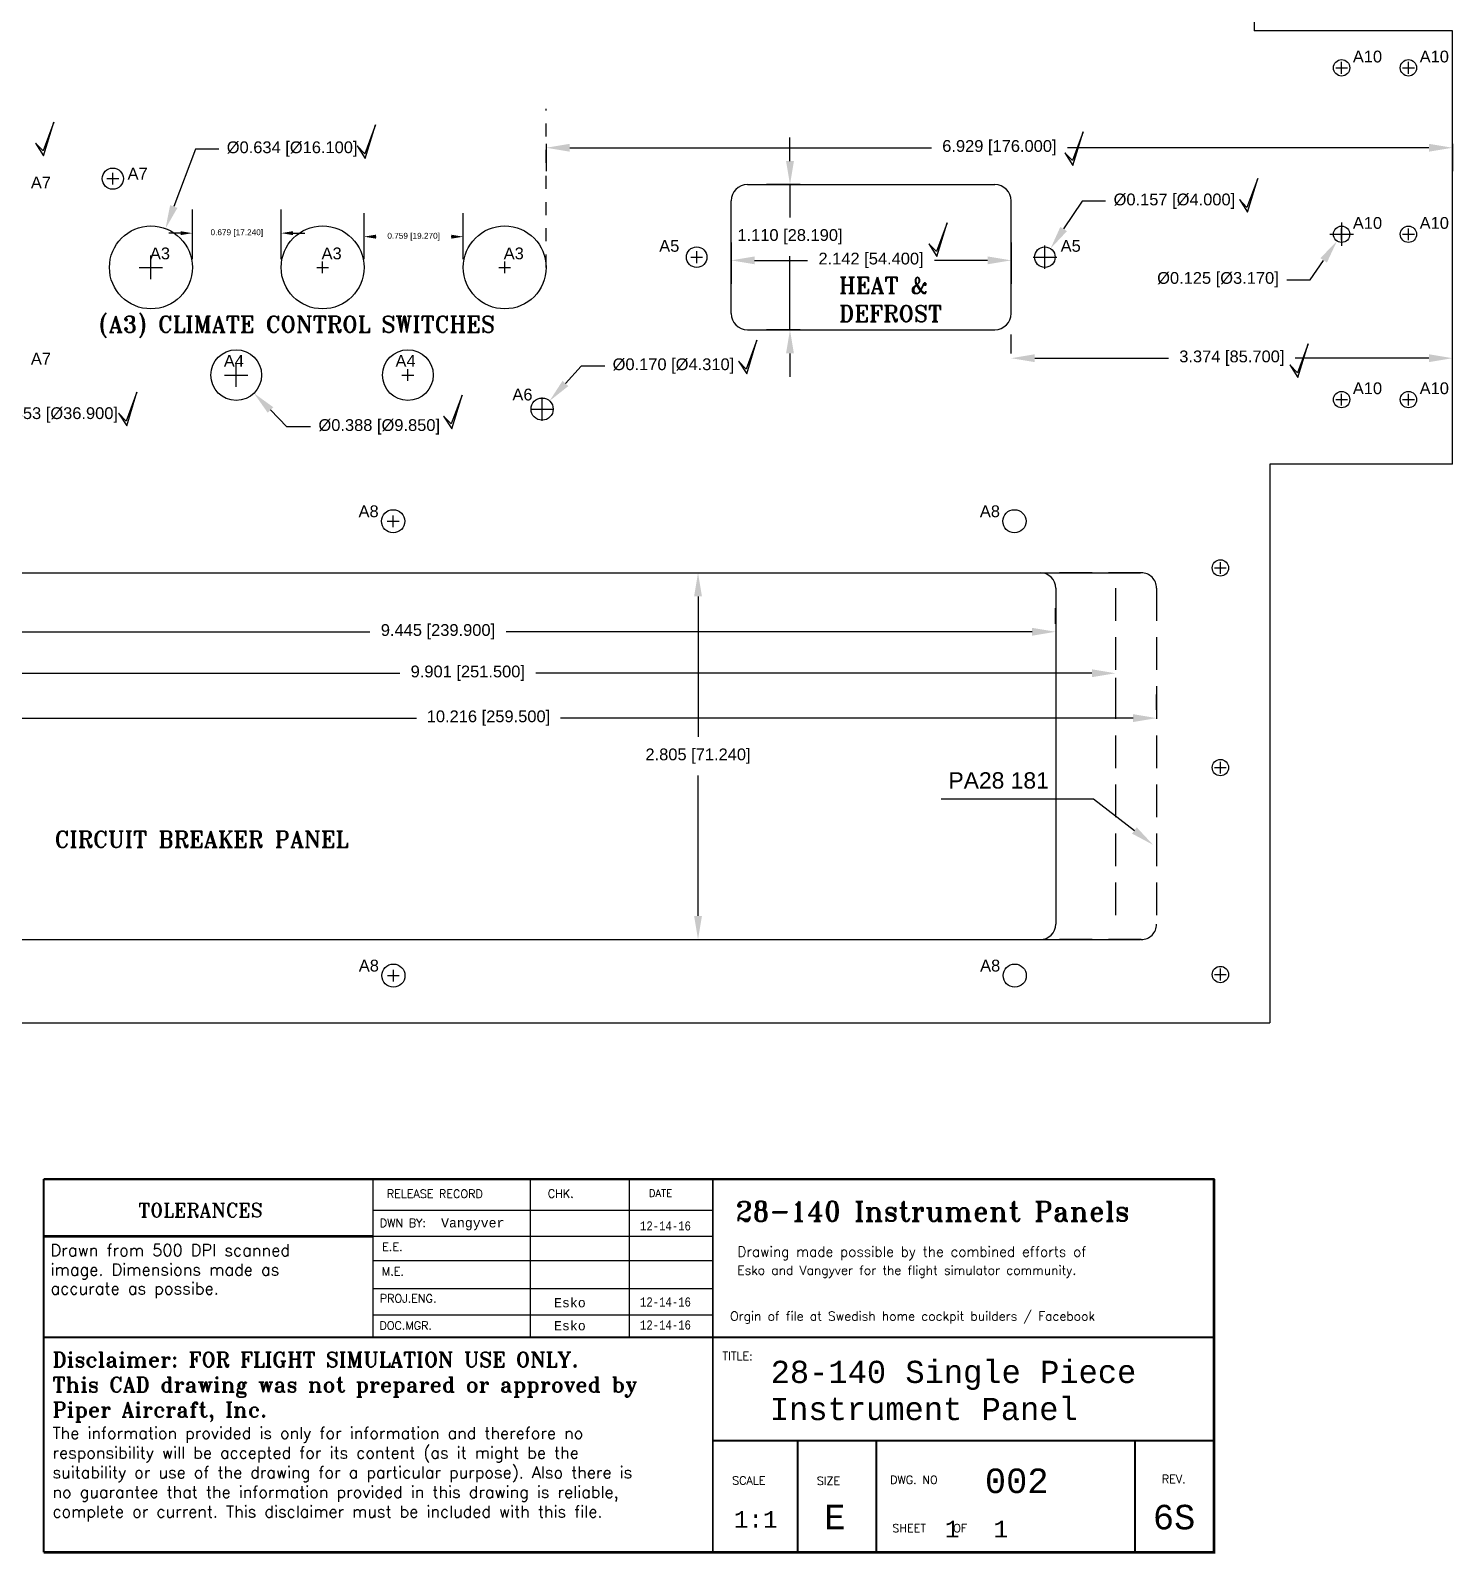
# Model space of a CAD drawing. Header units: inches. Extents: x -0.8 to 46.4, y 13.3 to 37.4.
# Drawn here: x 34.79 to 45.66, y 13.34 to 24.98 of the extents above; entities that cross this region are included whole.
import ezdxf
from ezdxf.enums import TextEntityAlignment as Align

# ---------------------------------------------------------------- set-up
doc = ezdxf.new("R2010")
doc.units = ezdxf.units.IN
doc.header["$MEASUREMENT"] = 0
doc.header["$PDSIZE"] = -5
doc.linetypes.add('DASHED', pattern=[0.375, 0.25, -0.125])
doc.linetypes.add('HIDDEN', pattern=[0.375, 0.25, -0.125])
doc.layers.get('Defpoints').update_dxf_attribs({"color": 5})
doc.styles.add('MONOTXT', font='MONOTXT', dxfattribs={"height": 0.08})
doc.styles.add('ROMANT', font='romant', dxfattribs={"height": 0.11})
doc.styles.get("Standard").update_dxf_attribs({"font": 'arial.ttf'})
doc.dimstyles.get("Standard").update_dxf_attribs({"dimtxt": 0.09, "dimasz": 0.18, "dimexe": 0.18, "dimexo": 0.0625, "dimgap": 0.09, "dimtad": 0, "dimtih": 1, "dimtoh": 1, "dimdec": 3, "dimzin": 0, "dimdsep": 46, "dimtxsty": 'Standard', "dimcen": 0.09, "dimadec": 0, "dimazin": 0, "dimtfac": 1, "dimtdec": 4, "dimtofl": 0, "dimtmove": 0, "dimatfit": 3, "dimfxl": 1, "dimtolj": 1, "dimtzin": 0, "dimarcsym": 0})

# ---------------------------------------------------------------- blocks, each defined once
blk = doc.blocks.new('*D492')
at = {"color": 0, "lineweight": -2}
for p, q in [((42.826, 23.677), (42.685, 23.465)), ((43.006, 23.677), (42.826, 23.677))]:
    blk.add_line(p, q, dxfattribs=at)
at = {"color": 0}
for p, q in [((42.542, 23.159), (42.542, 23.339)), ((42.452, 23.249), (42.632, 23.249))]:
    blk.add_line(p, q, dxfattribs=at)
blk.add_solid([(42.66, 23.481), (42.71, 23.448), (42.585, 23.315)], dxfattribs=at)
at = {"layer": 'Defpoints', "color": 0}
for p in [(42.585, 23.315), (42.498, 23.184)]:
    blk.add_point(p, dxfattribs=at)
at = {"color": 0, "insert": (43.532, 23.677), "char_height": 0.09, "attachment_point": 5}
blk.add_mtext('\\A1;%%c0.157 [%%c4.000]', dxfattribs=at)
blk = doc.blocks.new('*D493')
at = {"color": 0, "lineweight": -2}
for p, q in [((40.143, 23.361), (40.143, 23.045)), ((42.284, 23.361), (42.284, 23.045)), ((40.323, 23.225), (40.728, 23.225)), ((42.104, 23.225), (41.699, 23.225))]:
    blk.add_line(p, q, dxfattribs=at)
at = {"color": 0}
for points in [[(40.323, 23.255), (40.323, 23.195), (40.143, 23.225)], [(42.104, 23.195), (42.104, 23.255), (42.284, 23.225)]]:
    blk.add_solid(points, dxfattribs=at)
at = {"layer": 'Defpoints', "color": 0}
for p in [(40.143, 23.424), (42.284, 23.424), (42.284, 23.225)]:
    blk.add_point(p, dxfattribs=at)
at = {"color": 0, "insert": (41.213, 23.225), "char_height": 0.09, "attachment_point": 5}
blk.add_mtext('\\A1;2.142 [54.400]', dxfattribs=at)
blk = doc.blocks.new('*D494')
at = {"color": 0, "lineweight": -2}
for p, q in [((40.593, 23.984), (40.593, 24.164)), ((40.67, 23.804), (40.413, 23.804)), ((40.593, 23.804), (40.593, 23.553)), ((40.593, 22.694), (40.593, 23.258)), ((40.67, 22.694), (40.413, 22.694)), ((40.593, 22.514), (40.593, 22.334))]:
    blk.add_line(p, q, dxfattribs=at)
at = {"color": 0}
for points in [[(40.563, 23.984), (40.623, 23.984), (40.593, 23.804)], [(40.623, 22.514), (40.563, 22.514), (40.593, 22.694)]]:
    blk.add_solid(points, dxfattribs=at)
at = {"layer": 'Defpoints', "color": 0}
for p in [(40.732, 23.804), (40.593, 22.694), (40.732, 22.694)]:
    blk.add_point(p, dxfattribs=at)
at = {"color": 0, "insert": (40.593, 23.405), "char_height": 0.09, "attachment_point": 5}
blk.add_mtext('\\A1;1.110 [28.190]', dxfattribs=at)
blk = doc.blocks.new('*D495')
at = {"color": 0, "lineweight": -2}
for p, q in [((38.997, 22.417), (38.876, 22.284)), ((39.177, 22.417), (38.997, 22.417))]:
    blk.add_line(p, q, dxfattribs=at)
at = {"color": 0}
for p, q in [((38.698, 21.997), (38.698, 22.177)), ((38.608, 22.087), (38.788, 22.087))]:
    blk.add_line(p, q, dxfattribs=at)
blk.add_solid([(38.854, 22.304), (38.898, 22.263), (38.755, 22.15)], dxfattribs=at)
at = {"layer": 'Defpoints', "color": 0}
for p in [(38.755, 22.15), (38.641, 22.025)]:
    blk.add_point(p, dxfattribs=at)
at = {"color": 0, "insert": (39.702, 22.417), "char_height": 0.09, "attachment_point": 5}
blk.add_mtext('\\A1;%%c0.170 [%%c4.310]', dxfattribs=at)
blk = doc.blocks.new('*D498')
at = {"color": 0, "lineweight": -2}
for p, q in [((38.729, 24.116), (38.729, 23.906)), ((45.658, 24.116), (45.658, 23.906)), ((38.909, 24.086), (41.674, 24.086)), ((45.478, 24.086), (42.714, 24.086))]:
    blk.add_line(p, q, dxfattribs=at)
at = {"color": 0}
for points in [[(38.909, 24.116), (38.909, 24.056), (38.729, 24.086)], [(45.478, 24.056), (45.478, 24.116), (45.658, 24.086)]]:
    blk.add_solid(points, dxfattribs=at)
at = {"layer": 'Defpoints', "color": 0}
for p in [(38.729, 24.178), (45.658, 24.178), (38.729, 24.086)]:
    blk.add_point(p, dxfattribs=at)
at = {"color": 0, "insert": (42.194, 24.086), "char_height": 0.09, "attachment_point": 5}
blk.add_mtext('\\A1;6.929 [176.000]', dxfattribs=at)
blk = doc.blocks.new('*D499')
at = {"color": 0, "lineweight": -2}
for p, q in [((36.047, 24.076), (35.882, 23.636)), ((36.227, 24.076), (36.047, 24.076))]:
    blk.add_line(p, q, dxfattribs=at)
at = {"color": 0}
for p, q in [((35.707, 23.081), (35.707, 23.261)), ((35.617, 23.171), (35.797, 23.171))]:
    blk.add_line(p, q, dxfattribs=at)
blk.add_solid([(35.854, 23.647), (35.91, 23.626), (35.819, 23.468)], dxfattribs=at)
at = {"layer": 'Defpoints', "color": 0}
for p in [(35.819, 23.468), (35.596, 22.874)]:
    blk.add_point(p, dxfattribs=at)
at = {"color": 0, "insert": (36.787, 24.076), "char_height": 0.09, "attachment_point": 5}
blk.add_mtext('\\A1;%%c0.634 [%%c16.100]', dxfattribs=at)
blk = doc.blocks.new('*D500')
at = {"color": 0}
for p, q in [((36.359, 22.258), (36.359, 22.438)), ((36.269, 22.348), (36.449, 22.348))]:
    blk.add_line(p, q, dxfattribs=at)
at = {"color": 0, "lineweight": -2}
for p, q in [((36.747, 21.952), (36.621, 22.081)), ((36.927, 21.952), (36.747, 21.952))]:
    blk.add_line(p, q, dxfattribs=at)
at = {"color": 0}
blk.add_solid([(36.643, 22.102), (36.6, 22.06), (36.495, 22.209)], dxfattribs=at)
at = {"layer": 'Defpoints', "color": 0}
for p in [(36.223, 22.486), (36.495, 22.209)]:
    blk.add_point(p, dxfattribs=at)
at = {"color": 0, "insert": (37.453, 21.952), "char_height": 0.09, "attachment_point": 5}
blk.add_mtext('\\A1;%%c0.388 [%%c9.850]', dxfattribs=at)
blk = doc.blocks.new('*D533')
at = {"color": 0, "lineweight": -2}
for p, q in [((36.024, 23.233), (36.024, 23.613)), ((36.703, 23.233), (36.703, 23.613)), ((35.934, 23.433), (35.844, 23.433)), ((36.793, 23.433), (36.883, 23.433))]:
    blk.add_line(p, q, dxfattribs=at)
at = {"color": 0}
for points in [[(35.934, 23.418), (35.934, 23.448), (36.024, 23.433)], [(36.793, 23.448), (36.793, 23.418), (36.703, 23.433)]]:
    blk.add_solid(points, dxfattribs=at)
at = {"layer": 'Defpoints', "color": 0}
for p in [(36.703, 23.433), (36.024, 23.171), (36.703, 23.171)]:
    blk.add_point(p, dxfattribs=at)
at = {"color": 0, "insert": (36.364, 23.433), "char_height": 0.045, "attachment_point": 5}
blk.add_mtext('\\A1;0.679 [17.240]', dxfattribs=at)
blk = doc.blocks.new('*D534')
at = {"color": 0, "lineweight": -2}
for p, q in [((37.337, 23.233), (37.337, 23.586)), ((38.095, 23.233), (38.095, 23.586)), ((37.427, 23.406), (37.429, 23.406)), ((38.005, 23.406), (38.003, 23.406))]:
    blk.add_line(p, q, dxfattribs=at)
at = {"color": 0}
for points in [[(37.427, 23.421), (37.427, 23.391), (37.337, 23.406)], [(38.005, 23.391), (38.005, 23.421), (38.095, 23.406)]]:
    blk.add_solid(points, dxfattribs=at)
at = {"layer": 'Defpoints', "color": 0}
for p in [(38.095, 23.406), (37.337, 23.171), (38.095, 23.171)]:
    blk.add_point(p, dxfattribs=at)
at = {"color": 0, "insert": (37.716, 23.406), "char_height": 0.045, "attachment_point": 5}
blk.add_mtext('\\A1;0.759 [19.270]', dxfattribs=at)
blk = doc.blocks.new('*D639')
at = {"color": 0}
for p, q in [((34.003, 23.018), (34.003, 23.198)), ((33.913, 23.108), (34.093, 23.108))]:
    blk.add_line(p, q, dxfattribs=at)
at = {"color": 0, "lineweight": -2}
for p, q in [((34.215, 22.043), (34.18, 22.219)), ((34.395, 22.043), (34.215, 22.043))]:
    blk.add_line(p, q, dxfattribs=at)
at = {"color": 0}
blk.add_solid([(34.21, 22.225), (34.151, 22.213), (34.145, 22.396)], dxfattribs=at)
at = {"layer": 'Defpoints', "color": 0}
for p in [(33.86, 23.82), (34.145, 22.396)]:
    blk.add_point(p, dxfattribs=at)
at = {"color": 0, "insert": (34.956, 22.043), "char_height": 0.09, "attachment_point": 5}
blk.add_mtext('\\A1;%%c1.453 [%%c36.900]', dxfattribs=at)
blk = doc.blocks.new('*D650')
at = {"color": 0, "lineweight": -2}
for p, q in [((42.284, 22.512), (42.284, 22.657)), ((45.658, 22.512), (45.658, 22.657)), ((42.464, 22.477), (43.486, 22.477)), ((45.478, 22.477), (44.456, 22.477))]:
    blk.add_line(p, q, dxfattribs=at)
at = {"color": 0}
for points in [[(42.464, 22.507), (42.464, 22.447), (42.284, 22.477)], [(45.478, 22.447), (45.478, 22.507), (45.658, 22.477)]]:
    blk.add_solid(points, dxfattribs=at)
at = {"layer": 'Defpoints', "color": 0}
for p in [(45.658, 22.477), (42.284, 22.45), (45.658, 22.45)]:
    blk.add_point(p, dxfattribs=at)
at = {"color": 0, "insert": (43.971, 22.477), "char_height": 0.09, "attachment_point": 5}
blk.add_mtext('\\A1;3.374 [85.700]', dxfattribs=at)
blk = doc.blocks.new('*D657')
at = {"color": 0, "lineweight": -2}
for p, q in [((33.179, 20.447), (33.179, 20.565)), ((42.624, 20.447), (42.624, 20.565)), ((33.359, 20.385), (37.382, 20.385)), ((42.444, 20.385), (38.422, 20.385))]:
    blk.add_line(p, q, dxfattribs=at)
at = {"color": 0}
for points in [[(33.359, 20.415), (33.359, 20.355), (33.179, 20.385)], [(42.444, 20.355), (42.444, 20.415), (42.624, 20.385)]]:
    blk.add_solid(points, dxfattribs=at)
at = {"layer": 'Defpoints', "color": 0}
for p in [(33.179, 20.385), (42.624, 20.385), (42.624, 20.385)]:
    blk.add_point(p, dxfattribs=at)
at = {"color": 0, "insert": (37.902, 20.385), "char_height": 0.09, "attachment_point": 5}
blk.add_mtext('\\A1;9.445 [239.900]', dxfattribs=at)
blk = doc.blocks.new('*D658')
at = {"color": 0, "lineweight": -2}
for p, q in [((33.179, 20.032), (33.179, 19.888)), ((33.359, 20.068), (37.61, 20.068)), ((42.901, 20.068), (38.65, 20.068)), ((43.081, 20.032), (43.081, 19.888))]:
    blk.add_line(p, q, dxfattribs=at)
at = {"color": 0}
for points in [[(33.359, 20.098), (33.359, 20.038), (33.179, 20.068)], [(42.901, 20.038), (42.901, 20.098), (43.081, 20.068)]]:
    blk.add_solid(points, dxfattribs=at)
at = {"layer": 'Defpoints', "color": 0}
for p in [(33.179, 20.094), (43.081, 20.094), (43.081, 20.068)]:
    blk.add_point(p, dxfattribs=at)
at = {"color": 0, "insert": (38.13, 20.068), "char_height": 0.09, "attachment_point": 5}
blk.add_mtext('\\A1;9.901 [251.500]', dxfattribs=at)
blk = doc.blocks.new('*D659')
at = {"color": 0, "lineweight": -2}
for p, q in [((33.179, 19.787), (33.179, 19.905)), ((43.396, 19.787), (43.396, 19.905)), ((33.359, 19.725), (37.737, 19.725)), ((43.216, 19.725), (38.838, 19.725))]:
    blk.add_line(p, q, dxfattribs=at)
at = {"color": 0}
for points in [[(33.359, 19.755), (33.359, 19.695), (33.179, 19.725)], [(43.216, 19.695), (43.216, 19.755), (43.396, 19.725)]]:
    blk.add_solid(points, dxfattribs=at)
at = {"layer": 'Defpoints', "color": 0}
for p in [(33.179, 19.724), (43.396, 19.725), (43.396, 19.724)]:
    blk.add_point(p, dxfattribs=at)
at = {"color": 0, "insert": (38.288, 19.725), "char_height": 0.09, "attachment_point": 5}
blk.add_mtext('\\A1;10.216 [259.500]', dxfattribs=at)
blk = doc.blocks.new('*D660')
at = {"color": 0, "lineweight": -2}
for p, q in [((39.918, 20.836), (40.07, 20.836)), ((39.89, 20.656), (39.89, 19.582)), ((39.89, 18.212), (39.89, 19.286)), ((39.918, 18.032), (40.07, 18.032))]:
    blk.add_line(p, q, dxfattribs=at)
at = {"color": 0}
for points in [[(39.92, 20.656), (39.86, 20.656), (39.89, 20.836)], [(39.86, 18.212), (39.92, 18.212), (39.89, 18.032)]]:
    blk.add_solid(points, dxfattribs=at)
at = {"layer": 'Defpoints', "color": 0}
for p in [(39.856, 20.836), (39.856, 18.032), (39.89, 18.032)]:
    blk.add_point(p, dxfattribs=at)
at = {"color": 0, "insert": (39.89, 19.434), "char_height": 0.09, "attachment_point": 5}
blk.add_mtext('\\A1;2.805 [71.240]', dxfattribs=at)
blk = doc.blocks.new('*D666')
at = {"color": 0}
for p, q in [((44.721, 23.425), (44.901, 23.425)), ((44.811, 23.335), (44.811, 23.515))]:
    blk.add_line(p, q, dxfattribs=at)
at = {"color": 0, "lineweight": -2}
for p, q in [((44.571, 23.077), (44.673, 23.225)), ((44.391, 23.077), (44.571, 23.077))]:
    blk.add_line(p, q, dxfattribs=at)
at = {"color": 0}
blk.add_solid([(44.698, 23.208), (44.648, 23.242), (44.775, 23.373)], dxfattribs=at)
at = {"layer": 'Defpoints', "color": 0}
for p in [(44.846, 23.476), (44.775, 23.373)]:
    blk.add_point(p, dxfattribs=at)
at = {"color": 0, "insert": (43.865, 23.077), "char_height": 0.09, "attachment_point": 5}
blk.add_mtext('\\A1;%%c0.125 [%%c3.170]', dxfattribs=at)

msp = doc.modelspace()

# ---------------------------------------------------------------- hatches: boundary and pattern name
h = msp.add_hatch()
h.set_pattern_fill('ANSI31', color=256, style=0)
h.set_pattern_definition([(45, (13.38113, -9.16889), (-0.08838835, 0.08838835), [])])
h.paths.add_polyline_path([(37.3463, 24.003), (37.4251, 24.2602), (37.3418, 24.0399), (37.2837, 24.1001)])
h = msp.add_hatch()
h.set_pattern_fill('ANSI31', color=256, style=0)
h.set_pattern_definition([(45, (18.79142, -9.22094), (-0.08838835, 0.08838835), [])])
h.paths.add_polyline_path([(42.7566, 23.9509), (42.8354, 24.2082), (42.7521, 23.9879), (42.694, 24.048)])
h = msp.add_hatch()
h.set_pattern_fill('ANSI31', color=256, style=0)
h.set_pattern_definition([(45, (20.12623, -9.57918), (-0.08838835, 0.08838835), [])])
h.paths.add_polyline_path([(44.0914, 23.5927), (44.1702, 23.8499), (44.0869, 23.6297), (44.0288, 23.6898)])
h = msp.add_hatch()
h.set_pattern_fill('ANSI31', color=256, style=0)
h.set_pattern_definition([(45, (17.75119, -9.91729), (-0.08838835, 0.08838835), [])])
h.paths.add_polyline_path([(41.7163, 23.2546), (41.7952, 23.5118), (41.7119, 23.2915), (41.6537, 23.3517)])
h = msp.add_hatch()
h.set_pattern_fill('ANSI31', color=256, style=0)
h.set_pattern_definition([(45, (16.29687, -10.81564), (-0.08838835, 0.08838835), [])])
h.paths.add_polyline_path([(40.262, 22.3562), (40.3408, 22.6135), (40.2576, 22.3932), (40.1994, 22.4533)])
h = msp.add_hatch()
h.set_pattern_fill('ANSI31', color=256, style=0)
h.set_pattern_definition([(45, (20.51159, -10.84342), (-0.08838835, 0.08838835), [])])
h.paths.add_polyline_path([(44.4767, 22.3284), (44.5555, 22.5857), (44.4723, 22.3654), (44.4141, 22.4255)])
h = msp.add_hatch()
h.set_pattern_fill('ANSI31', color=256, style=0)
h.set_pattern_definition([(45, (14.04194, -11.23476), (-0.08838835, 0.08838835), [])])
h.paths.add_polyline_path([(38.0071, 21.9371), (38.0859, 22.1944), (38.0026, 21.9741), (37.9445, 22.0342)])

# ---------------------------------------------------------------- linework, layer by layer
for p, q in [((44.1425, 26.3416), (44.1425, 24.9805)), ((45.6583, 24.9805), (44.1425, 24.9805)), ((45.6583, 21.6655), (45.6583, 24.9805)), ((44.7655, 24.697), (44.8555, 24.697)), ((44.8105, 24.652), (44.8105, 24.742)), ((45.2763, 24.697), (45.3663, 24.697)), ((45.3213, 24.652), (45.3213, 24.742)), ((34.966, 24.2818), (34.8827, 24.0615)), ((34.8872, 24.0245), (34.966, 24.2818)), ((37.4251, 24.2602), (37.3418, 24.0399)), ((37.3463, 24.003), (37.4251, 24.2602)), ((34.8246, 24.1216), (34.8872, 24.0245)), ((34.8827, 24.0615), (34.8246, 24.1216)), ((42.8354, 24.2082), (42.7521, 23.9879)), ((42.7566, 23.9509), (42.8354, 24.2082)), ((37.2837, 24.1001), (37.3463, 24.003)), ((37.3418, 24.0399), (37.2837, 24.1001)), ((42.694, 24.048), (42.7566, 23.9509)), ((42.7521, 23.9879), (42.694, 24.048)), ((35.4159, 23.8046), (35.4159, 23.8946)), ((35.3709, 23.8496), (35.4609, 23.8496)), ((40.2675, 23.8043), (42.1592, 23.8043)), ((44.1702, 23.8499), (44.0869, 23.6297)), ((44.0914, 23.5927), (44.1702, 23.8499)), ((40.1425, 22.8193), (40.1425, 23.6793)), ((42.2842, 22.8193), (42.2842, 23.6793)), ((44.0288, 23.6898), (44.0914, 23.5927)), ((44.0869, 23.6297), (44.0288, 23.6898)), ((41.7952, 23.5118), (41.7119, 23.2915)), ((41.7163, 23.2546), (41.7952, 23.5118)), ((44.7655, 23.4246), (44.8555, 23.4246)), ((44.8105, 23.3796), (44.8105, 23.4696)), ((45.2763, 23.4246), (45.3663, 23.4246)), ((45.3213, 23.3796), (45.3213, 23.4696)), ((39.8799, 23.2043), (39.8799, 23.2943)), ((41.6537, 23.3517), (41.7163, 23.2546)), ((41.7119, 23.2915), (41.6537, 23.3517)), ((42.5417, 23.2043), (42.5417, 23.2943)), ((35.7073, 23.1259), (35.7073, 23.2159)), ((35.7073, 23.1259), (35.7073, 23.2159)), ((37.0198, 23.1259), (37.0198, 23.2159)), ((38.4122, 23.1259), (38.4122, 23.2159)), ((39.8349, 23.2493), (39.9249, 23.2493)), ((42.4967, 23.2493), (42.5867, 23.2493)), ((35.6623, 23.1709), (35.7523, 23.1709)), ((35.6623, 23.1709), (35.7523, 23.1709)), ((36.9748, 23.1709), (37.0648, 23.1709)), ((38.3672, 23.1709), (38.4572, 23.1709)), ((40.3408, 22.6135), (40.2576, 22.3932)), ((40.262, 22.3562), (40.3408, 22.6135)), ((40.2675, 22.6943), (42.1592, 22.6943)), ((44.5555, 22.5857), (44.4723, 22.3654)), ((44.4767, 22.3284), (44.5555, 22.5857)), ((36.3593, 22.3026), (36.3593, 22.3926)), ((37.6718, 22.3026), (37.6718, 22.3926)), ((40.1994, 22.4533), (40.262, 22.3562)), ((40.2576, 22.3932), (40.1994, 22.4533)), ((44.4141, 22.4255), (44.4767, 22.3284)), ((44.4723, 22.3654), (44.4141, 22.4255)), ((36.3143, 22.3476), (36.4043, 22.3476)), ((37.6268, 22.3476), (37.7168, 22.3476)), ((35.6008, 22.2163), (35.5175, 21.996)), ((35.522, 21.959), (35.6008, 22.2163)), ((38.0859, 22.1944), (38.0026, 21.9741)), ((38.0071, 21.9371), (38.0859, 22.1944)), ((38.6982, 22.0424), (38.6982, 22.1324)), ((44.7655, 22.1606), (44.8555, 22.1606)), ((44.8105, 22.1156), (44.8105, 22.2056)), ((45.2763, 22.1606), (45.3663, 22.1606)), ((45.3213, 22.1156), (45.3213, 22.2056)), ((35.4594, 22.0561), (35.522, 21.959)), ((35.5175, 21.996), (35.4594, 22.0561)), ((37.9445, 22.0342), (38.0071, 21.9371)), ((38.0026, 21.9741), (37.9445, 22.0342)), ((38.6532, 22.0874), (38.7432, 22.0874)), ((45.6583, 21.6655), (44.2605, 21.6655)), ((44.2605, 21.6655), (44.2605, 17.3939)), ((37.5142, 21.23), (37.6042, 21.23)), ((37.5592, 21.185), (37.5592, 21.275)), ((43.8386, 20.8732), (43.9286, 20.8732)), ((43.8836, 20.8282), (43.8836, 20.9182)), ((33.2975, 20.8363), (43.2715, 20.8363)), ((42.6242, 20.7182), (42.6242, 18.1497)), ((43.8386, 19.3463), (43.9286, 19.3463)), ((43.8836, 19.3013), (43.8836, 19.3913)), ((41.7491, 19.1069), (42.9122, 19.1069)), ((42.9122, 19.1069), (43.2261, 18.8656)), ((33.2975, 18.0315), (43.2715, 18.0315)), ((37.5162, 17.756), (37.6062, 17.756)), ((37.5612, 17.711), (37.5612, 17.801)), ((43.8386, 17.7643), (43.9286, 17.7643)), ((43.8836, 17.7193), (43.8836, 17.8093)), ((4.0243, 17.3939), (44.2605, 17.3939)), ((38.6067, 16.19), (38.6067, 14.9905)), ((39.3625, 16.19), (39.3625, 14.9905)), ((37.4062, 15.9634), (40.0031, 15.9634)), ((37.4062, 15.7631), (40.0031, 15.7631)), ((37.4062, 15.5778), (40.0031, 15.5778)), ((37.4062, 15.3631), (40.0031, 15.3631)), ((37.4062, 15.1631), (40.0031, 15.1631))]:
    msp.add_line(p, q)
at = {"linetype": 'HIDDEN', "ltscale": 0.2}
msp.add_line((38.7291, 23.1709), (38.7291, 24.3845), dxfattribs=at)
at = {"linetype": 'DASHED'}
for p, q in [((43.2777, 20.8363), (42.6242, 20.8363)), ((43.0808, 20.7182), (43.0808, 18.1497)), ((43.3958, 20.7182), (43.3958, 18.1497)), ((43.2777, 18.0315), (42.6242, 18.0315))]:
    msp.add_line(p, q, dxfattribs=at)
for points in [[(43.8351, 16.1998, 0.02, 0.02, 0), (43.8351, 13.3471, 0.02, 0.02, 0), (34.8877, 13.3471, 0.02, 0.02, 0)], [(37.4062, 14.9905, 0.01, 0.01, 0), (37.4062, 16.1998, 0.01, 0.01, 0)], [(43.8296, 14.9905, 0.015, 0.015, 0), (34.8877, 14.9905, 0.015, 0.015, 0)], [(43.8296, 14.1999, 0.015, 0.015, 0), (40.0031, 14.1999, 0.015, 0.015, 0)], [(40.6528, 14.1999, 0.015, 0.015, 0), (40.6528, 13.3471, 0.015, 0.015, 0)], [(41.2527, 14.1999, 0.015, 0.015, 0), (41.2527, 13.3471, 0.015, 0.015, 0)], [(43.231, 14.1999, 0.015, 0.015, 0), (43.231, 13.3471, 0.015, 0.015, 0)]]:
    msp.add_lwpolyline(points, format="xyseb")
for points, const_width in [([(34.8877, 16.1998), (43.8392, 16.1998)], 0.02), ([(34.8877, 13.3471), (34.8877, 16.1998)], 0.015), ([(40.0031, 16.1998), (40.0031, 13.3471)], 0.015), ([(34.8882, 15.7615), (37.4067, 15.7615)], 0.02)]:
    msp.add_lwpolyline(points, dxfattribs=dict(const_width=const_width))
for centre, radius in [((44.8105, 24.697), 0.0625), ((45.3213, 24.697), 0.0625), ((35.4159, 23.8496), 0.0809), ((35.7073, 23.1709), 0.3169), ((37.0198, 23.1709), 0.3169), ((38.4122, 23.1709), 0.3169), ((44.8105, 23.4246), 0.0625), ((45.3213, 23.4246), 0.0625), ((39.8799, 23.2493), 0.0787), ((42.5417, 23.2493), 0.0787), ((36.3593, 22.3476), 0.1939), ((37.6718, 22.3476), 0.1939), ((38.6982, 22.0874), 0.0848), ((44.8105, 22.1606), 0.0625), ((45.3213, 22.1606), 0.0625), ((37.5592, 21.23), 0.0886), ((42.3092, 21.23), 0.0886), ((43.8836, 20.8732), 0.0625), ((43.8836, 19.3463), 0.0625), ((37.5612, 17.756), 0.0886), ((42.3112, 17.756), 0.0886), ((43.8836, 17.7643), 0.0625)]:
    msp.add_circle(centre, radius)
for centre, radius, start, end in [((40.2675, 23.6793), 0.125, 90, 180), ((42.1592, 23.6793), 0.125, 0, 90), ((40.2675, 22.8193), 0.125, 180, 270), ((42.1592, 22.8193), 0.125, 270, 0), ((42.5061, 20.7182), 0.1181, 0, 90), ((42.5061, 18.1497), 0.1181, 270, 0)]:
    msp.add_arc(centre, radius, start, end)
for centre, start, end in [((43.2777, 20.7182), 0, 90), ((43.2777, 18.1497), 270, 0)]:
    msp.add_arc(centre, 0.1181, start, end, dxfattribs=at)
msp.add_solid([(43.2444, 18.8894), (43.2078, 18.8418), (43.3688, 18.7559)])

# ---------------------------------------------------------------- texts
for s, height, style, p in [('HEAT &', 0.125, 'ROMANT', (40.9676, 22.9708)), ('DEFROST', 0.125, 'ROMANT', (40.9676, 22.7559)), ('(A3) CLIMATE CONTROL SWITCHES', 0.125, 'ROMANT', (35.3109, 22.6743)), ('CIRCUIT BREAKER PANEL', 0.125, 'ROMANT', (34.9708, 18.7358)), ('RELEASE RECORD', 0.062457, 'ROMANT', (37.511, 16.0569)), ('CHK.', 0.06246, 'ROMANT', (38.7418, 16.0578)), ('DATE', 0.05621, 'ROMANT', (39.514, 16.0639)), ('TOLERANCES', 0.10618, 'ROMANT', (35.6098, 15.9093)), ('28-140 Instrument Panels', 0.15, 'ROMANT', (40.178, 15.8797)), ('DWN BY:', 0.06246, 'ROMANT', (37.4566, 15.8336)), ('Vangyver', 0.07, 'MONOTXT', (37.9256, 15.8306)), ('Drawn from 500 DPI scanned', 0.090676, 'ROMANT', (34.94, 15.6119)), ('E.E.', 0.06246, 'ROMANT', (37.4758, 15.6512)), ('Drawing made possible by the combined efforts of', 0.07671, 'ROMANT', (40.1904, 15.6069)), ('image. Dimensions made as', 0.090676, 'ROMANT', (34.94, 15.4625)), ('M.E.', 0.06246, 'ROMANT', (37.4729, 15.4635)), ('Esko and Vangyver for the flight simulator community.', 0.069039, 'ROMANT', (40.19, 15.4691)), ('accurate as possibe.', 0.090676, 'ROMANT', (34.94, 15.3189)), ('PROJ.ENG.', 0.06246, 'ROMANT', (37.4567, 15.2567)), ('Esko', 0.07, 'MONOTXT', (38.7894, 15.2198)), ('Orgin of file at Swedish home cockpit builders / Facebook ', 0.069039, 'ROMANT', (40.1352, 15.118)), ('DOC.MGR.', 0.06246, 'ROMANT', (37.4543, 15.0491)), ('Esko', 0.07, 'MONOTXT', (38.7894, 15.0439)), ('TITLE:', 0.06246, 'ROMANT', (40.0773, 14.8158)), ('28-140 Single Piece', 0.169991, 'MONOTXT', (40.4452, 14.641)), ('Instrument Panel', 0.169991, 'MONOTXT', (40.4391, 14.3574)), ('002', 0.1875, 'MONOTXT', (42.083, 13.7995)), ('SCALE', 0.06246, 'ROMANT', (40.1508, 13.8644)), ('SIZE', 0.06246, 'ROMANT', (40.7979, 13.8616)), ('DWG. NO', 0.06246, 'ROMANT', (41.3581, 13.8699)), ('REV.', 0.06246, 'ROMANT', (43.4361, 13.8755)), ('1:1', 0.12915, 'MONOTXT', (40.1631, 13.534)), ('E', 0.1875, 'MONOTXT', (40.8545, 13.5222)), ('6S', 0.1875, 'MONOTXT', (43.3673, 13.5222)), ('SHEET    OF', 0.062457, 'ROMANT', (41.3755, 13.4999)), ('1', 0.1291, 'MONOTXT', (41.7775, 13.4604)), ('1', 0.1291, 'MONOTXT', (42.1497, 13.4604))]:
    msp.add_text(s, height=height, dxfattribs=dict(style=style)).set_placement(p)
at = {"style": 'MONOTXT', "width": 0.725233}
for p, p2 in [((39.4465, 15.8073), (39.8357, 15.8073)), ((39.4465, 15.2259), (39.8357, 15.2259)), ((39.4465, 15.05), (39.8357, 15.05))]:
    msp.add_text('12-14-16', height=0.07, dxfattribs=at).set_placement(p, p2, align=Align.FIT)
at = {"char_height": 0.09, "attachment_point": 5}
for s, insert in [('{A10}', (45.008, 24.7828)), ('{A10}', (45.5188, 24.7828)), ('{A7}', (35.6059, 23.8881)), ('{A7}', (35.6059, 23.8881)), ('{A7}', (34.8665, 23.8203)), ('{A10}', (45.008, 23.5104)), ('{A10}', (45.5188, 23.5104)), ('{A3}', (35.7764, 23.2775)), ('{A3}', (37.0889, 23.2775)), ('{A3}', (38.4812, 23.2775)), ('{A5}', (39.6701, 23.3351)), ('{A5}', (42.7392, 23.3351)), ('{A7}', (34.8665, 22.4729)), ('{A4}', (36.3415, 22.4559)), ('{A4}', (36.3415, 22.4559)), ('{A4}', (37.654, 22.4559)), ('{A6}', (38.5477, 22.1984)), ('{A6}', (38.5477, 22.1984)), ('{A10}', (45.008, 22.2464)), ('{A10}', (45.5188, 22.2464)), ('{A8}', (37.3715, 21.3057)), ('{A8}', (42.1215, 21.3057)), ('{A8}', (37.3735, 17.8317)), ('{A8}', (42.1235, 17.8317))]:
    msp.add_mtext(s, dxfattribs=dict(at, insert=insert))
at = {"insert": (41.8048, 19.3111), "char_height": 0.125, "width": 1.94004, "attachment_point": 1}
msp.add_mtext('{PA28 181}', dxfattribs=at)
at = {"insert": (34.955, 14.8781), "char_height": 0.08, "width": 4.984022, "attachment_point": 1, "style": 'ROMANT'}
msp.add_mtext('{\\H1.4375x;Disclaimer: FOR FLIGHT SIMULATION USE ONLY.\\PThis CAD drawing was not prepared or approved by Piper Aircraft, Inc.\\P\\H0.782609x;The information provided is only for information and therefore no responsibility will be accepted for its content (as it might be the suitability or use of the drawing for a particular purpose). Also there is no guarantee that the information provided in this drawing is reliable, complete or current. This disclaimer must be included with this file.}', dxfattribs=at)

# ---------------------------------------------------------------- dimensions: what is measured, and where the dimension line sits
for p1, p2, picture, middle in [((35.596, 22.8742), (35.8186, 23.4677), '*D499', (36.7872, 24.0761)), ((33.8605, 23.8205), (34.145, 22.3958), '*D639', (34.9558, 22.0428)), ((42.4981, 23.1838), (42.5853, 23.3149), '*D492', (43.5317, 23.6774)), ((44.846, 23.476), (44.7751, 23.3731), '*D666', (43.8654, 23.0767)), ((36.2235, 22.486), (36.4951, 22.2092), '*D500', (37.4527, 21.9523)), ((38.641234, 22.024649), (38.75508, 22.150225), '*D495', (39.702252, 22.416935))]:
    dim = msp.add_diameter_dim_2p(p1=p1, p2=p2, dimstyle='Standard')
    dim.commit()
    dim.dimension.update_dxf_attribs({"geometry": picture, "text_midpoint": middle, "dimtype": 163})
for base, p1, p2, picture, middle in [((38.7291, 24.0864), (45.6583, 24.1784), (38.7291, 24.1784), '*D498', (42.1937, 24.0864)), ((45.6583, 22.4774), (42.2842, 22.4496), (45.6583, 22.4496), '*D650', (43.9713, 22.4774)), ((42.6242, 20.3848), (33.1794, 20.3846), (42.6242, 20.3846), '*D657', (37.9018, 20.3848)), ((43.0808, 20.0679), (33.1794, 20.0941), (43.0808, 20.0941), '*D658', (38.1301, 20.0679)), ((43.3958, 19.7246), (33.1794, 19.7244), (43.3958, 19.7244), '*D659', (38.2876, 19.7246))]:
    dim = msp.add_linear_dim(base=base, p1=p1, p2=p2, dimstyle='Standard')
    dim.commit()
    dim.dimension.update_dxf_attribs({"geometry": picture, "text_midpoint": middle})
dim = msp.add_linear_dim(base=(40.5927, 22.6943), p1=(40.7321, 23.8043), p2=(40.7321, 22.6943), angle=90, dimstyle='Standard')
dim.commit()
dim.dimension.update_dxf_attribs({"geometry": '*D494', "text_midpoint": (40.5927, 23.4053), "dimtype": 160})
for base, p1, p2, override, picture, middle in [((36.7029, 23.433), (36.0242, 23.1709), (36.7029, 23.1709), {"dimtxt": 0.045, "dimasz": 0.09, "dimtih": 0, "dimtix": 1, "dimfxlon": 0}, '*D533', (36.3636, 23.433)), ((38.0953, 23.4061), (37.3367, 23.1709), (38.0953, 23.1709), {"dimtxt": 0.045, "dimasz": 0.09}, '*D534', (37.716, 23.4061))]:
    dim = msp.add_linear_dim(base=base, p1=p1, p2=p2, dimstyle='Standard', override=override)
    dim.commit()
    dim.dimension.update_dxf_attribs({"geometry": picture, "text_midpoint": middle, "dimtype": 160})
dim = msp.add_linear_dim(base=(42.2842, 23.2246), p1=(40.1425, 23.4238), p2=(42.2842, 23.4238), dimstyle='Standard')
dim.commit()
dim.dimension.update_dxf_attribs({"geometry": '*D493', "text_midpoint": (41.2134, 23.2246), "dimtype": 160})
dim = msp.add_linear_dim(base=(39.8896, 18.0315), p1=(39.8558, 20.8363), p2=(39.8558, 18.0315), angle=90, dimstyle='Standard')
dim.commit()
dim.dimension.update_dxf_attribs({"geometry": '*D660', "text_midpoint": (39.8896, 19.4339)})

doc.saveas('drawing.dxf')
